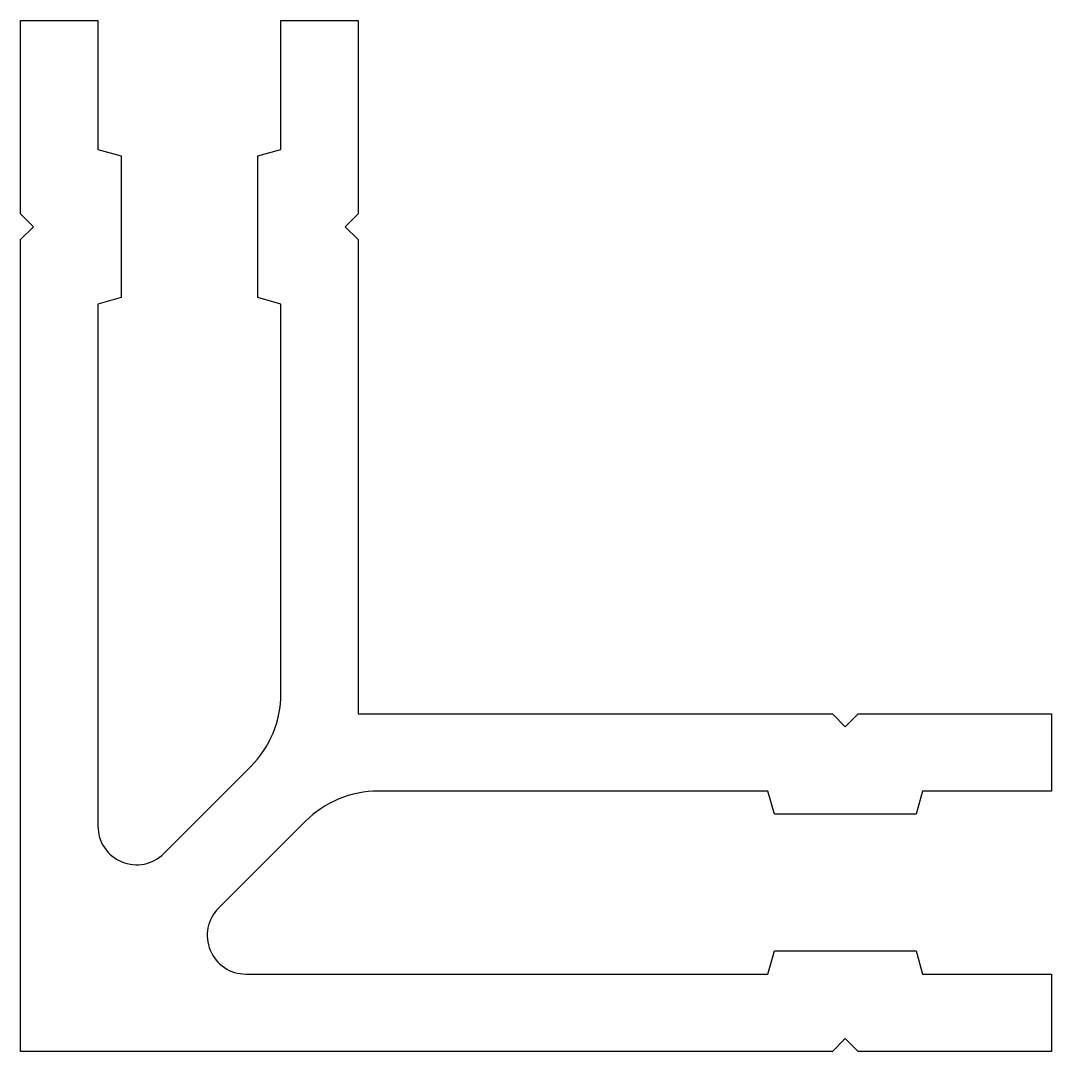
# Model space of a CAD drawing. Extents: x 451.1 to 491.1, y 218.3 to 258.3.
import ezdxf

# ---------------------------------------------------------------- set-up
doc = ezdxf.new("R2010")
doc.units = 0
doc.layers.add('ANA', color=220, linetype='CONTINUOUS')

msp = doc.modelspace()

# ---------------------------------------------------------------- linework, layer by layer
at = {"layer": 'ANA', "color": 0, "linetype": 'BYBLOCK'}
msp.add_lwpolyline([(451.145, 249.849), (451.645, 250.349), (451.145, 250.849), (451.145, 258.349), (454.145, 258.349), (454.145, 253.349), (455.045, 253.099), (455.045, 247.599), (454.145, 247.349), (454.145, 227.092, 0.668179), (456.706, 226.031), (460.074, 229.399, 0.198912), (461.245, 232.228), (461.245, 247.349), (460.345, 247.599), (460.345, 253.099), (461.245, 253.349), (461.245, 258.349), (464.245, 258.349), (464.245, 250.849), (463.745, 250.349), (464.245, 249.849), (464.245, 231.449), (482.645, 231.449), (483.145, 230.949), (483.645, 231.449), (491.145, 231.449), (491.145, 228.449), (486.145, 228.449), (485.895, 227.549), (480.395, 227.549), (480.145, 228.449), (465.024, 228.449, 0.198912), (462.195, 227.278), (458.827, 223.91, 0.668179), (459.888, 221.349), (480.145, 221.349), (480.395, 222.249), (485.895, 222.249), (486.145, 221.349), (491.145, 221.349), (491.145, 218.349), (483.645, 218.349), (483.145, 218.849), (482.645, 218.349), (451.145, 218.349)], format="xyb", close=True, dxfattribs=at)

doc.saveas('drawing.dxf')
